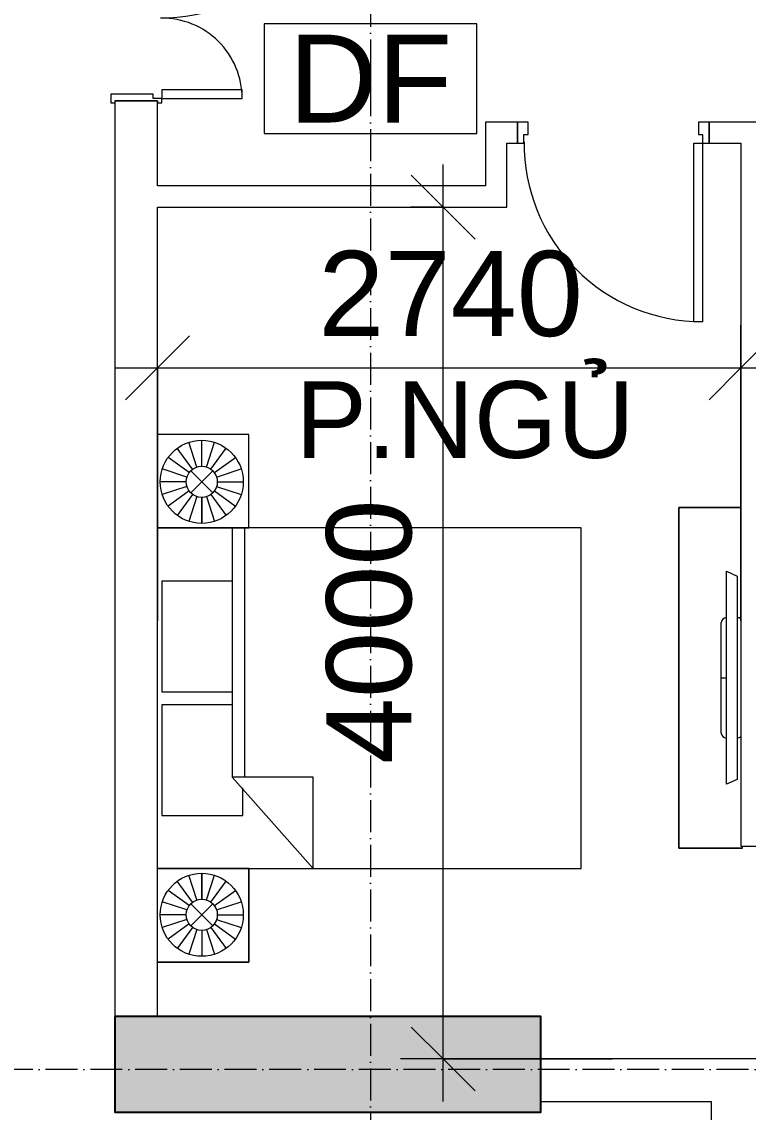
# Model space of a CAD drawing. Header units: millimetres. Extents: x -20144 to 122974, y -38328 to 48263.
# Drawn here: x 30763 to 34174, y 11250 to 16370 of the extents above; entities that cross this region are included whole.
import ezdxf
from ezdxf.enums import TextEntityAlignment as Align

# ---------------------------------------------------------------- set-up
doc = ezdxf.new("R2010")
doc.units = ezdxf.units.MM
doc.linetypes.add('Grid Line', pattern=[4.2, 3, -0.6, 0, -0.6])
for name, color, linetype, lineweight in [('CHU', 181, 'Continuous', 5), ('CUA', 31, 'Continuous', 9), ('DIM', 1, 'Continuous', 5), ('DIM-200', 1, 'Continuous', 5), ('NET-CAT', 3, 'Continuous', 15), ('THIET BI', 44, 'Continuous', 5), ('TRUC', 225, 'Continuous', 5), ('X-COT HAM$0$LC.HA', 8, 'Continuous', 9), ('Y-GHI CHU PCCC$0$Z-CT1-GHI CHU TT$0$KI-HIEU', 6, 'Continuous', 13)]:
    doc.layers.add(name, color=color, linetype=linetype, lineweight=lineweight)
doc.styles.add('Arial_3', font='arial_0.ttf', dxfattribs={"height": 400})
doc.styles.add('Arial_4', font='arial_0.ttf', dxfattribs={"height": 360})
doc.styles.add('Y-GHI CHU PCCC$0$Arial', font='arial_0.ttf')
doc.dimstyles.new('Diagonal_-_2mm_Arial', dxfattribs={"dimscale": 304.8, "dimtxt": 408.10376, "dimasz": 0.984252, "dimexe": 0.656168, "dimexo": 4.593176, "dimgap": 0.098425, "dimtad": 1, "dimdec": 0, "dimzin": 0, "dimdsep": 46, "dimtxsty": 'Arial_3', "dimblk1": 'OBLIQUE', "dimblk2": 'OBLIQUE', "dimsah": 1, "dimcen": 0.09, "dimdle": 0.656168, "dimazin": 0, "dimtfac": 1, "dimtdec": 4, "dimtix": 1, "dimtmove": 0, "dimatfit": 3, "dimfxl": 0, "dimtvp": 1, "dimtolj": 1, "dimtzin": 0, "dimlwd": 9, "dimlwe": 9, "dimarcsym": 0})
doc.dimstyles.new('Diagonal_-_2mm_Arial_1', dxfattribs={"dimscale": 304.8, "dimtxt": 408.10376, "dimasz": 0.984252, "dimexe": 0.656168, "dimexo": 4.593176, "dimgap": 0.098425, "dimtad": 1, "dimdec": 0, "dimzin": 0, "dimdsep": 46, "dimtxsty": 'Arial_3', "dimblk1": 'OBLIQUE', "dimblk2": 'OBLIQUE', "dimsah": 1, "dimcen": 0.09, "dimdle": 0.656168, "dimazin": 0, "dimtfac": 1, "dimtdec": 4, "dimtix": 1, "dimtmove": 2, "dimatfit": 3, "dimfxl": 0, "dimtvp": 1, "dimtolj": 1, "dimtzin": 0, "dimlwd": 9, "dimlwe": 9, "dimarcsym": 0})

# ---------------------------------------------------------------- blocks, each defined once
blk = doc.blocks.new('ALC1807-ASCENT PLAZA-KET CAU_rvt-1-MẶT BẰNG TẦNG 5 ĐẾN TẦNG 22')
at = {"layer": 'X-COT HAM$0$LC.HA'}
h = blk.add_hatch(color=256, dxfattribs=at)
h.dxf.hatch_style = 1
h.paths.add_polyline_path([(31200.5, 11699.9), (31200.5, 11249.9), (33200.5, 11249.9), (33200.5, 11699.9)])
at = {"ltscale": 1000}
blk.add_lwpolyline([(31200.5, 11699.9), (31200.5, 11249.9), (33200.5, 11249.9), (33200.5, 11699.9)], close=True, dxfattribs=at)
blk = doc.blocks.new('X-GIUONG1 - X-GIUONG-V47-MẶT BẰNG TẦNG 5 ĐẾN TẦNG 22')
at = {"layer": 'THIET BI'}
for p, q in [((-1239, -10), (-1239, -439)), ((-1239, -439), (-1239, -10)), ((-1039.2, -147.8), (-1076.9, -31.8)), ((-1016.6, -144.2), (-1016.6, -22.2)), ((-993.9, -147.8), (-956.3, -31.8)), ((-800, -439), (-800, -10)), ((-800, -10), (-800, -2000)), ((-800, -10), (-800, -439)), ((-800, -10), (-800, -2000)), ((-550, -30), (-550, -410)), ((-30, -30), (-550, -30)), ((-30, -360), (-30, -30)), ((30, -30), (30, -360)), ((550, -30), (30, -30)), ((550, -360), (550, -30)), ((800, -10), (800, -439)), ((800, -2000), (800, -10)), ((800, -10), (800, -439)), ((800, -2000), (800, -10)), ((993.9, -147.8), (956.3, -31.8)), ((1016.6, -144.2), (1016.6, -22.2)), ((1039.2, -147.8), (1076.9, -31.8)), ((1239, -439), (1239, -10)), ((1239, -439), (1239, -10)), ((-1059.6, -158.2), (-1131.2, -59.5)), ((-973.5, -158.2), (-901.9, -59.5)), ((973.5, -158.2), (901.9, -59.5)), ((1059.6, -158.2), (1131.2, -59.5)), ((-1075.8, -174.4), (-1174.4, -102.7)), ((-957.4, -174.4), (-858.7, -102.7)), ((957.4, -174.4), (858.7, -102.7)), ((1075.8, -174.4), (1174.4, -102.7)), ((-1086.1, -194.8), (-1202.1, -157.1)), ((-1068.3, -269.1), (-964.8, -165.6)), ((-1068.3, -165.6), (-964.8, -269.1)), ((-947, -194.8), (-831, -157.1)), ((947, -194.8), (831, -157.1)), ((1068.3, -269.1), (964.8, -165.6)), ((1068.3, -165.6), (964.8, -269.1)), ((1086.1, -194.8), (1202.1, -157.1)), ((-1089.7, -217.4), (-1211.7, -217.4)), ((-1086.1, -240), (-1202.1, -277.7)), ((-947, -240), (-831, -277.7)), ((-943.4, -217.4), (-821.4, -217.4)), ((-821.4, -217.4), (-943.4, -217.4)), ((943.4, -217.4), (821.4, -217.4)), ((821.4, -217.4), (943.4, -217.4)), ((947, -240), (831, -277.7)), ((1086.1, -240), (1202.1, -277.7)), ((1089.7, -217.4), (1211.7, -217.4)), ((-1075.8, -260.4), (-1174.4, -332.1)), ((-1059.6, -276.6), (-1131.2, -375.2)), ((-1039.2, -287), (-1076.9, -402.9)), ((-1016.6, -290.5), (-1016.6, -412.5)), ((-993.9, -287), (-956.3, -402.9)), ((-973.5, -276.6), (-901.9, -375.2)), ((-957.4, -260.4), (-858.7, -332.1)), ((957.4, -260.4), (858.7, -332.1)), ((973.5, -276.6), (901.9, -375.2)), ((993.9, -287), (956.3, -402.9)), ((1016.6, -290.5), (1016.6, -412.5)), ((1039.2, -287), (1076.9, -402.9)), ((1059.6, -276.6), (1131.2, -375.2)), ((1075.8, -260.4), (1174.4, -332.1)), ((-370, -360), (-800, -740)), ((-370, -740), (-370, -360)), ((800, -360), (-370, -360)), ((-1239, -439), (-800, -439)), ((-800, -439), (-1239, -439)), ((-550, -410), (-420, -410)), ((-370, -420), (800, -420)), ((800, -439), (1239, -439)), ((800, -439), (1239, -439)), ((-800, -740), (-370, -740)), ((-800, -2000), (800, -2000)), ((-800, -2000), (800, -2000))]:
    blk.add_line(p, q, dxfattribs=at)
for centre, radius in [((-1016.6, -217.4), 195.1), ((1016.6, -217.4), 195.1), ((-1016.6, -217.4), 73.2), ((1016.6, -217.4), 73.2)]:
    blk.add_circle(centre, radius, dxfattribs=at)
blk = doc.blocks.new('X-TV1 - X-TV 3-1305659-MẶT BẰNG TẦNG 5 ĐẾN TẦNG 22')
at = {"layer": 'THIET BI'}
for p, q in [((1600, 300), (0, 300)), ((0, 300), (0, 0)), ((0, 300), (1600, 300)), ((0, 0), (0, 300)), ((1600, 7.7), (1600, 300)), ((1600, 300), (1600, 7.7)), ((300, 75), (1300, 75)), ((322.5, 25), (300, 75)), ((540, 100), (1060, 100)), ((800, 100), (800, 75)), ((1300, 75), (1277.5, 25)), ((1277.5, 25), (322.5, 25)), ((0, 0), (10, 0))]:
    blk.add_line(p, q, dxfattribs=at)
for centre, start_param, end_param in [((540, 75), 0, 1.570796), ((1060, 75), 4.712389, 6.283185), ((540, 25), 1.570796, 2.33861), ((1060, 25), 3.944575, 4.712389)]:
    blk.add_ellipse(centre, major_axis=(0, 25), ratio=0.9, start_param=start_param, end_param=end_param, dxfattribs=at)
blk = doc.blocks.new('CUA PHONG NGU - Type 1-1365721-MẶT BẰNG TẦNG 5 ĐẾN TẦNG 22')
at = {"layer": 'CUA'}
for p, q in [((-317.5, 890.3), (-277.5, 890.3)), ((-317.5, 52.3), (-317.5, 890.3)), ((-277.5, 890.3), (-277.5, 52.3)), ((-277.5, 52.3), (-317.5, 52.3))]:
    blk.add_line(p, q, dxfattribs=at)
at = {"layer": 'CUA', "lineweight": 5}
for p, q in [((-318.5, 52.3), (-348.5, 52.3)), ((-348.5, 52.3), (-348.5, -47.7)), ((-318.5, 11.3), (-318.5, 52.3)), ((551.5, 52.3), (521.5, 52.3)), ((521.5, 52.3), (521.5, 11.3)), ((551.5, -47.7), (551.5, 52.3)), ((-298.5, 11.3), (-318.5, 11.3)), ((-298.5, -47.7), (-298.5, 11.3)), ((521.5, 11.3), (501.5, 11.3)), ((501.5, 11.3), (501.5, -47.7)), ((-348.5, -47.7), (-298.5, -47.7)), ((501.5, -47.7), (551.5, -47.7))]:
    blk.add_line(p, q, dxfattribs=at)
blk.add_arc((-317.5, 52.3), 838, 359.5, 90, dxfattribs=at)
blk = doc.blocks.new('CUA VAO CAN HO - Type 1-1365942-MẶT BẰNG TẦNG 5 ĐẾN TẦNG 22')
at = {"layer": 'CUA'}
for p, q in [((-487.5, 922.3), (-447.5, 922.3)), ((-487.5, 122.3), (-487.5, 922.3)), ((-447.5, 922.3), (-447.5, 122.3)), ((650.5, 499.3), (650.5, 122.3)), ((690.5, 499.3), (650.5, 499.3)), ((690.5, 122.3), (690.5, 499.3)), ((-447.5, 122.3), (-487.5, 122.3)), ((650.5, 122.3), (690.5, 122.3))]:
    blk.add_line(p, q, dxfattribs=at)
at = {"layer": 'CUA', "lineweight": 5}
for p, q in [((-488.5, 122.3), (-508.5, 122.3)), ((-508.5, 122.3), (-508.5, 102.3)), ((-488.5, 81.3), (-488.5, 122.3)), ((711.5, 122.3), (691.5, 122.3)), ((691.5, 122.3), (691.5, 81.3)), ((711.5, 102.3), (711.5, 122.3)), ((-508.5, 102.3), (-498.5, 102.3)), ((-498.5, 102.3), (-498.5, -97.7)), ((-468.5, 81.3), (-488.5, 81.3)), ((-468.5, -117.7), (-468.5, 81.3)), ((691.5, 81.3), (671.5, 81.3)), ((671.5, 81.3), (671.5, -117.7)), ((701.5, -97.7), (701.5, 102.3)), ((701.5, 102.3), (711.5, 102.3)), ((-498.5, -97.7), (-508.5, -97.7)), ((-508.5, -97.7), (-508.5, -117.7)), ((711.5, -97.7), (701.5, -97.7)), ((711.5, -117.7), (711.5, -97.7)), ((-508.5, -117.7), (-468.5, -117.7)), ((671.5, -117.7), (711.5, -117.7))]:
    blk.add_line(p, q, dxfattribs=at)
for centre, radius, start, end in [((-487.5, 122.3), 800, 359.5, 90), ((690.5, 122.3), 377, 90, 180.5)]:
    blk.add_arc(centre, radius, start, end, dxfattribs=at)
blk = doc.blocks.new('DIMBLOCK56-MẶT BẰNG TẦNG 5 ĐẾN TẦNG 22')
at = {"layer": 'DIM-200', "lineweight": 9, "transparency": 16777216}
for p, q in [((31400.5, 13557.6), (31400.5, 14945.5)), ((34140.5, 13557.6), (34140.5, 14945.5)), ((31400.5, 14745.5), (31550.5, 14895.5)), ((34140.5, 14745.5), (34290.5, 14895.5)), ((31200.5, 14745.5), (34340.5, 14745.5)), ((31400.5, 14745.5), (31250.5, 14595.5)), ((31400.5, 14745.5), (31400.5, 13557.6)), ((34140.5, 14745.5), (33990.5, 14595.5)), ((34140.5, 14745.5), (34140.5, 13557.6))]:
    blk.add_line(p, q, dxfattribs=at)
at = {"layer": 'DIM-200', "color": 0, "lineweight": 9, "transparency": 16777216, "insert": (32155.2, 15294.8), "char_height": 400, "width": 1476.708, "attachment_point": 1, "line_spacing_factor": 0.941778, "style": 'Arial_3'}
blk.add_mtext('2740', dxfattribs=at)
blk = doc.blocks.new('_Oblique')
at = {"color": 0, "linetype": 'ByBlock', "lineweight": -2}
blk.add_line((-0.5, -0.5), (0.5, 0.5), dxfattribs=at)
blk = doc.blocks.new('DIMBLOCK57-MẶT BẰNG TẦNG 5 ĐẾN TẦNG 22')
at = {"layer": 'DIM-200', "lineweight": 9, "transparency": 16777216}
for p, q in [((32741.7, 11299.9), (32741.7, 15699.9)), ((32741.7, 15499.9), (32591.7, 15649.9)), ((32587.7, 15499.9), (32941.7, 15499.9)), ((32741.7, 15499.9), (32587.7, 15499.9)), ((32741.7, 15499.9), (32891.7, 15349.9)), ((32741.7, 11499.9), (32591.7, 11649.9)), ((33536.5, 11499.9), (32541.7, 11499.9)), ((32741.7, 11499.9), (32891.7, 11349.9)), ((32741.7, 11499.9), (33536.5, 11499.9))]:
    blk.add_line(p, q, dxfattribs=at)
at = {"layer": 'DIM-200', "color": 0, "lineweight": 9, "transparency": 16777216, "insert": (32192.4, 12884.6), "char_height": 400, "width": 1476.708, "attachment_point": 1, "rotation": 90, "line_spacing_factor": 0.941778, "style": 'Arial_3'}
blk.add_mtext('4000', dxfattribs=at)
blk = doc.blocks.new('DIMBLOCK64-MẶT BẰNG TẦNG 5 ĐẾN TẦNG 22')
at = {"layer": 'Defpoints', "color": 0, "transparency": 16777216}
for p in [(31200.5, 12277.6), (29700.5, 12222.7), (31200.5, 10473.8)]:
    blk.add_point(p, dxfattribs=at)
at = {"layer": 'DIM', "color": 0, "lineweight": 9, "transparency": 16777216}
for p, q in [((31200.5, 10877.6), (31200.5, 10273.8)), ((29700.5, 10822.7), (29700.5, 10273.8)), ((29700.5, 10473.8), (29400.5, 10473.8)), ((29700.5, 10473.8), (31200.5, 10473.8)), ((31200.5, 10473.8), (31500.5, 10473.8))]:
    blk.add_line(p, q, dxfattribs=at)
at = {"layer": 'DIM', "color": 0, "lineweight": 9, "transparency": 16777216, "xscale": 300, "yscale": 300, "zscale": 300}
blk.add_blockref('_Oblique', (29700.5, 10473.8), dxfattribs=at)
at = {"layer": 'DIM', "color": 0, "lineweight": 9, "transparency": 16777216, "xscale": 300, "yscale": 300, "zscale": 300, "rotation": 180}
blk.add_blockref('_Oblique', (31200.5, 10473.8), dxfattribs=at)
at = {"layer": 'DIM', "color": 0, "lineweight": 9, "transparency": 16777216, "insert": (30370.7, 11023.1), "char_height": 400, "attachment_point": 1, "line_spacing_factor": 0.941778, "style": 'Arial_3'}
blk.add_mtext('\\A1;1500', dxfattribs=at)
blk = doc.blocks.new('Y-GHI CHU PCCC$0$A$C67775D76')
at = {"color": 8, "ltscale": 30}
blk.add_lwpolyline([(-266.7, -137.5), (266.7, -137.5), (266.7, 137.5), (-266.7, 137.5)], close=True, dxfattribs=at)
at = {"color": 8, "style": 'Y-GHI CHU PCCC$0$Arial'}
blk.add_text('DF', height=220, dxfattribs=at).set_placement((0, 0), align=Align.MIDDLE_CENTER)

msp = doc.modelspace()

# ---------------------------------------------------------------- linework, layer by layer
at = {"layer": 'NET-CAT'}
for p, q in [((31400.5, 15999.9), (31200.5, 15999.9)), ((31200.5, 15999.9), (31200.5, 11699.9)), ((31400.5, 15599.9), (31400.5, 15999.9)), ((33090.5, 15899.9), (32940.5, 15899.9)), ((32940.5, 15899.9), (32940.5, 15599.9)), ((33090.5, 15799.9), (33090.5, 15899.9)), ((34840.5, 15899.9), (33990.5, 15899.9)), ((33990.5, 15899.9), (33990.5, 15799.9)), ((33040.5, 15499.9), (33040.5, 15799.9)), ((33040.5, 15799.9), (33090.5, 15799.9)), ((33990.5, 15799.9), (34140.5, 15799.9)), ((34140.5, 15799.9), (34140.5, 12499.9)), ((32940.5, 15599.9), (31400.5, 15599.9)), ((31400.5, 11699.9), (31400.5, 15499.9)), ((31400.5, 15499.9), (33040.5, 15499.9)), ((34140.5, 12499.9), (34740.5, 12499.9)), ((34740.5, 11499.9), (33200.5, 11499.9)), ((33200.5, 11299.9), (34000.5, 11299.9)), ((34000.5, 11299.9), (34000.5, 9799.9))]:
    msp.add_line(p, q, dxfattribs=at)
at = {"layer": 'TRUC', "linetype": 'Grid Line', "ltscale": 50}
for p, q in [((32400.5, 43599.9), (32400.5, -4500.1)), ((43000.5, 11449.9), (-12092.4, 11449.9))]:
    msp.add_line(p, q, dxfattribs=at)

# ---------------------------------------------------------------- block references
at = {"lineweight": 5}
msp.add_blockref('ALC1807-ASCENT PLAZA-KET CAU_rvt-1-MẶT BẰNG TẦNG 5 ĐẾN TẦNG 22', (0, 0), dxfattribs=at)
at = {"layer": 'CUA'}
for name, p, rotation in [('CUA VAO CAN HO - Type 1-1365942-MẶT BẰNG TẦNG 5 ĐẾN TẦNG 22', (31298.3, 16701.4), 269.9999999999993), ('CUA PHONG NGU - Type 1-1365721-MẶT BẰNG TẦNG 5 ĐẾN TẦNG 22', (33642, 15852.2), 180)]:
    msp.add_blockref(name, p, dxfattribs=dict(at, rotation=rotation))
at = {"layer": 'THIET BI'}
for name, p, rotation in [('X-GIUONG1 - X-GIUONG-V47-MẶT BẰNG TẦNG 5 ĐẾN TẦNG 22', (31390.5, 13193.6), 89.99999999999987), ('X-TV1 - X-TV 3-1305659-MẶT BẰNG TẦNG 5 ĐẾN TẦNG 22', (34148.2, 12489.9), 89.99999999999982)]:
    msp.add_blockref(name, p, dxfattribs=dict(at, rotation=rotation))
at = {"layer": 'Y-GHI CHU PCCC$0$Z-CT1-GHI CHU TT$0$KI-HIEU', "color": 8, "xscale": 1.875, "yscale": 1.875, "zscale": 1.875}
msp.add_blockref('Y-GHI CHU PCCC$0$A$C67775D76', (32400.5, 16103.8), dxfattribs=at)

# ---------------------------------------------------------------- texts
at = {"layer": 'CHU', "color": 7, "insert": (32047.9, 14682.5), "char_height": 360, "width": 1589.74, "attachment_point": 1, "line_spacing_factor": 0.936439, "style": 'Arial_4'}
msp.add_mtext('\\pt2540.0016,5079.9996,7620.0012,10159.9992,12700.0008,15239.9988,17780.0004,20319.9984,22860,25400.0016,27939.9996,30480.0012,33019.9992,35560.0008,38099.9988,40640.0004,43179.9984,45720,48260.0016,50799.9996,53340.0012,55879.9992,58420.0008,60959.9988,63500.0004,66039.9984,68580,71120.0016,73659.9996,76200.0012,78739.9992,81280.0008;P.NGỦ', dxfattribs=at)

# ---------------------------------------------------------------- dimensions: what is measured, and where the dimension line sits
at = {"layer": 'DIM', "lineweight": 9}
dim = msp.add_linear_dim(base=(32741.7, 15499.9), p1=(34936.5, 11499.9), p2=(31187.7, 15499.9), angle=90, dimstyle='Diagonal_-_2mm_Arial', override={"dimpost": '<>', "dimfxl": 5482.081927}, dxfattribs=at)
dim.commit()
dim.dimension.update_dxf_attribs({"geometry": 'DIMBLOCK57-MẶT BẰNG TẦNG 5 ĐẾN TẦNG 22', "text_midpoint": (32507.5, 13499.9)})
dim = msp.add_linear_dim(base=(34140.5, 14745.5), p1=(31400.5, 14957.6), p2=(34140.5, 14957.6), dimstyle='Diagonal_-_2mm_Arial', override={"dimpost": '<>', "dimfxl": 2740}, dxfattribs=at)
dim.commit()
dim.dimension.update_dxf_attribs({"geometry": 'DIMBLOCK56-MẶT BẰNG TẦNG 5 ĐẾN TẦNG 22', "text_midpoint": (32770.5, 14979.7)})
dim = msp.add_linear_dim(base=(31200.5, 10473.8), p1=(29700.5, 12222.7), p2=(31200.5, 12277.6), dimstyle='Diagonal_-_2mm_Arial_1', override={"dimpost": '<>', "dimfxl": 1529.705531}, dxfattribs=at)
dim.commit()
dim.dimension.update_dxf_attribs({"geometry": 'DIMBLOCK64-MẶT BẰNG TẦNG 5 ĐẾN TẦNG 22', "text_midpoint": (30948.5, 10756.4), "dimtype": 160})

doc.saveas('drawing.dxf')
